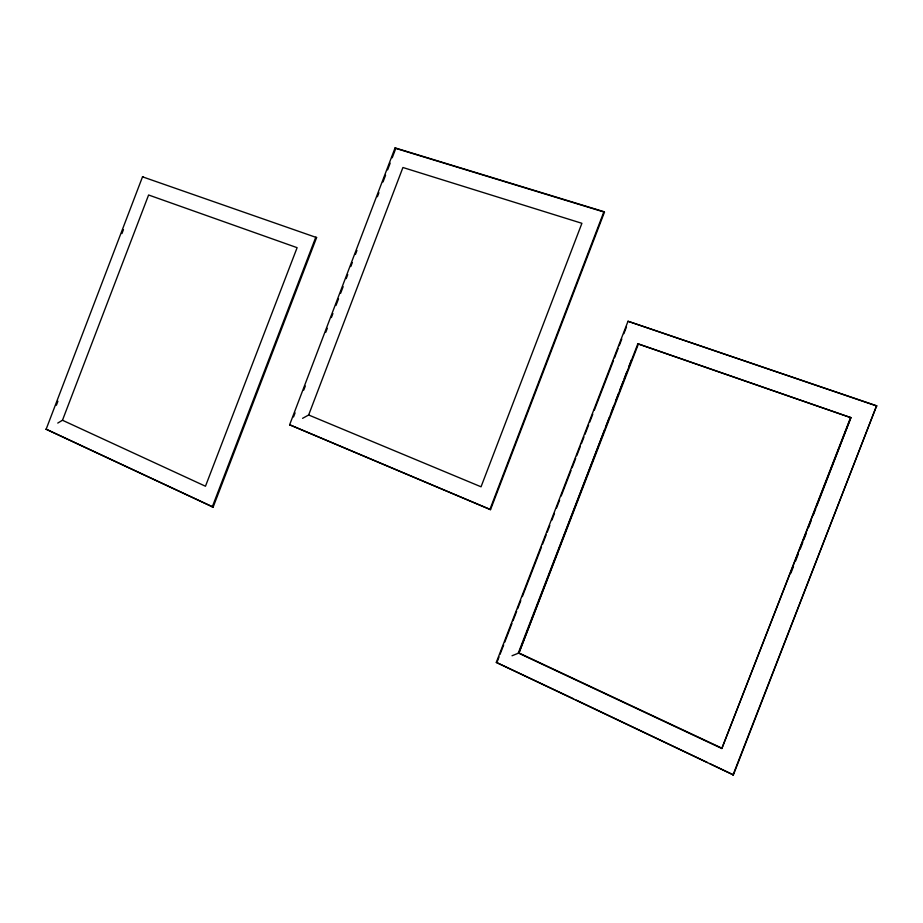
<?xml version="1.0" encoding="UTF-8"?>
<svg xmlns="http://www.w3.org/2000/svg" width="923" height="923" viewBox="0 0 923 923"><rect width="100%" height="100%" fill="white"/><g stroke="black" fill="none" stroke-linecap="round" stroke-linejoin="round"><path stroke-width="1.38" d="M289.637 424.776L395.079 147.888L603.93 211.679L604.461 212.152L490.54 509.634L289.637 424.776L490.54 509.634M293.537 416.919L295.072 412.893M303.759 390.071L305.294 386.045M325.75 332.338L327.284 328.311M331.369 317.57L332.903 313.532M335.972 305.478L338.533 298.764M340.575 293.399L343.137 286.684M346.206 278.631L347.74 274.604M350.798 266.539L352.332 262.513M355.401 254.46L356.936 250.433M377.392 196.726L378.926 192.699M383.01 181.958L385.572 175.243M387.614 169.867L390.175 163.152M392.217 157.787L395.794 148.384L395.079 147.888M308.651 414.992L402.924 167.501L581.905 223.308L481.045 486.802L308.651 414.992L302.582 418.327M46.15 429.218L142.523 176.824L316.601 237.58L213.132 507.119L46.15 429.218L213.132 507.119M56.372 405.266L57.907 401.24M121.928 233.588L123.463 229.562M62.476 420.253L148.603 194.995L297.114 247.676L205.471 486.236L62.476 420.253L57.757 423.069M489.882 509.519L603.93 211.679M604.588 429.806L518.957 652.965L512.034 655.757M606.134 425.78L609.226 417.715M611.291 412.339L613.864 405.612M615.929 400.236L618.514 393.51M619.541 390.821L623.152 381.418M624.179 378.73L626.763 372.004M628.828 366.627L631.401 359.901M212.232 507.004L315.804 237.176L316.601 237.58M496.297 662.402L628.021 321.262L876.608 405.774L733.381 774.905L496.297 662.402L573.61 698.826M497.485 660.995L499.031 656.98M500.07 654.292L503.693 644.9M504.731 642.223L511.988 623.44M513.015 620.752L516.649 611.361M517.676 608.684L520.791 600.631M522.337 596.604L541.513 546.97M542.539 544.293L546.174 534.902M547.201 532.213L549.796 525.51M551.873 520.145L554.458 513.442M556.534 508.065L559.638 500.024M561.196 495.997L571.037 470.511M572.064 467.823L575.698 458.431M576.725 455.754L580.359 446.363M581.398 443.675L583.982 436.971M585.02 434.295L588.643 424.903M589.682 422.215L592.785 414.173M594.343 410.147L613.507 360.512M614.545 357.824L618.168 348.433M619.206 345.756L621.79 339.041M623.867 333.676L626.452 326.973M637.874 343.725L518.311 653.011L721.832 748.518L850.902 417.669L637.874 343.725L638.381 344.048L518.957 652.965L722.259 748.345M790.896 573.16L793.48 566.457M795.557 561.092L798.141 554.388M800.206 549.035L802.791 542.332M803.829 539.643L806.414 532.952M808.49 527.587L811.075 520.884M813.14 515.519L815.724 508.815M816.763 506.139L850.902 417.669L637.597 343.771M721.832 748.518L850.637 417.427M732.966 775.112L876.608 405.774M395.794 148.384L604.461 212.152M876.85 406.039L628.021 321.262M142.523 176.824L143.434 177.262M576.206 700.072L707.399 762.536M710.006 763.771L733.381 774.905"/></g></svg>
